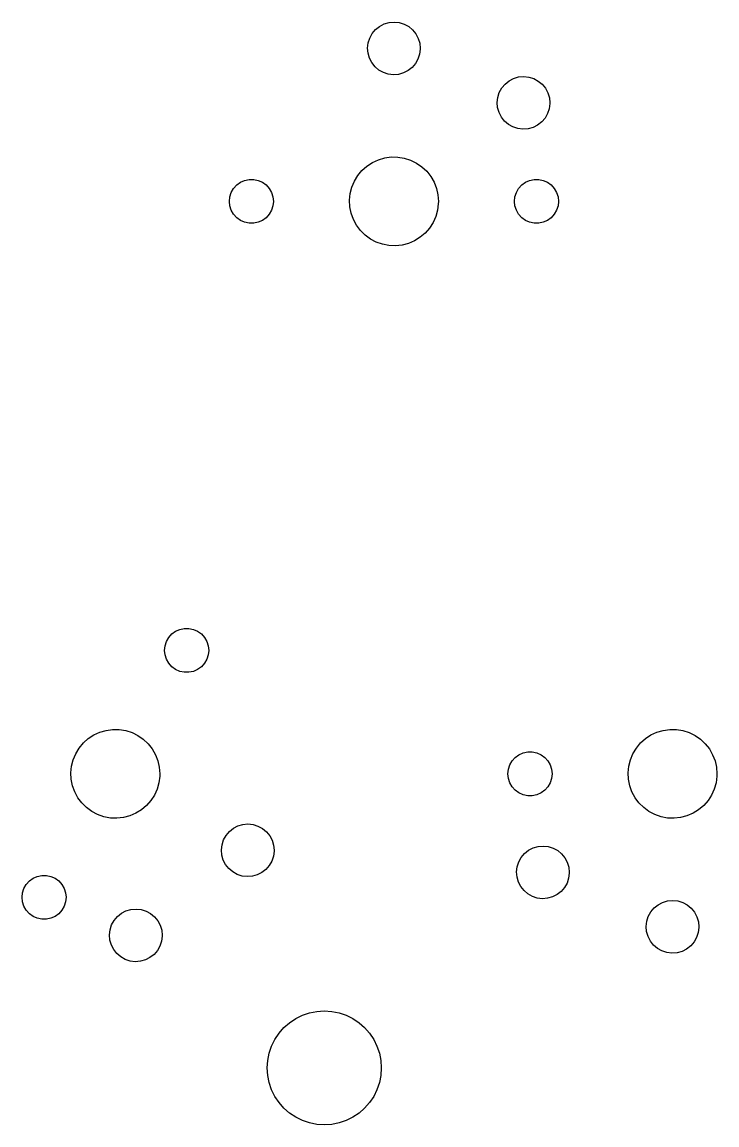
# Model space of a CAD drawing. Extents: x 195 to 313, y -163 to -63.
# Drawn here: x 195.15 to 221.96, y -162.63 to -120.08 of the extents above; entities that cross this region are included whole.
import ezdxf

# ---------------------------------------------------------------- set-up
doc = ezdxf.new("R2010")
doc.units = 0
doc.layers.add('BLACK', color=7, linetype='CONTINUOUS')

msp = doc.modelspace()

# ---------------------------------------------------------------- linework, layer by layer
at = {"layer": 'BLACK', "linetype": 'CONTINUOUS'}
for p, q in [((208.662, -120.526), (208.789, -120.374)), ((208.789, -120.374), (208.944, -120.25)), ((208.944, -120.25), (209.119, -120.158)), ((209.119, -120.158), (209.31, -120.102)), ((209.31, -120.102), (209.507, -120.084)), ((209.507, -120.084), (209.704, -120.105)), ((209.704, -120.105), (209.894, -120.163)), ((209.894, -120.163), (210.068, -120.258)), ((210.068, -120.258), (210.221, -120.384)), ((210.221, -120.384), (210.346, -120.538)), ((208.506, -120.889), (208.566, -120.7)), ((208.566, -120.7), (208.662, -120.526)), ((210.346, -120.538), (210.439, -120.713)), ((210.439, -120.713), (210.497, -120.903)), ((208.484, -121.086), (208.506, -120.889)), ((208.501, -121.283), (208.484, -121.086)), ((210.516, -121.128), (210.491, -121.325)), ((210.497, -120.903), (210.516, -121.1)), ((210.516, -121.1), (210.516, -121.128)), ((208.555, -121.474), (208.501, -121.283)), ((208.646, -121.65), (208.555, -121.474)), ((208.769, -121.806), (208.646, -121.65)), ((210.428, -121.513), (210.33, -121.686)), ((210.491, -121.325), (210.428, -121.513)), ((208.92, -121.934), (208.769, -121.806)), ((209.093, -122.031), (208.92, -121.934)), ((209.282, -122.092), (209.093, -122.031)), ((209.479, -122.116), (209.282, -122.092)), ((209.676, -122.101), (209.479, -122.116)), ((209.867, -122.047), (209.676, -122.101)), ((210.044, -121.958), (209.867, -122.047)), ((210.201, -121.836), (210.044, -121.958)), ((210.33, -121.686), (210.201, -121.836)), ((213.662, -122.626), (213.789, -122.474)), ((213.789, -122.474), (213.944, -122.35)), ((213.944, -122.35), (214.119, -122.258)), ((214.119, -122.258), (214.31, -122.202)), ((214.31, -122.202), (214.507, -122.184)), ((214.507, -122.184), (214.704, -122.205)), ((214.704, -122.205), (214.894, -122.263)), ((214.894, -122.263), (215.068, -122.358)), ((215.068, -122.358), (215.221, -122.484)), ((215.221, -122.484), (215.346, -122.638)), ((213.506, -122.989), (213.566, -122.8)), ((213.566, -122.8), (213.662, -122.626)), ((215.346, -122.638), (215.439, -122.813)), ((215.439, -122.813), (215.497, -123.003)), ((213.484, -123.186), (213.506, -122.989)), ((213.501, -123.383), (213.484, -123.186)), ((215.516, -123.228), (215.491, -123.425)), ((215.497, -123.003), (215.516, -123.2)), ((215.516, -123.2), (215.516, -123.228)), ((213.555, -123.574), (213.501, -123.383)), ((213.646, -123.75), (213.555, -123.574)), ((213.769, -123.906), (213.646, -123.75)), ((215.33, -123.786), (215.201, -123.936)), ((215.428, -123.613), (215.33, -123.786)), ((215.491, -123.425), (215.428, -123.613)), ((213.92, -124.034), (213.769, -123.906)), ((214.093, -124.131), (213.92, -124.034)), ((214.282, -124.192), (214.093, -124.131)), ((214.479, -124.216), (214.282, -124.192)), ((214.676, -124.201), (214.479, -124.216)), ((214.867, -124.147), (214.676, -124.201)), ((215.044, -124.058), (214.867, -124.147)), ((215.201, -123.936), (215.044, -124.058)), ((208.456, -125.64), (208.669, -125.5)), ((208.669, -125.5), (208.9, -125.394)), ((208.9, -125.394), (209.144, -125.323)), ((209.144, -125.323), (209.395, -125.289)), ((209.395, -125.289), (209.649, -125.292)), ((209.649, -125.292), (209.9, -125.333)), ((209.9, -125.333), (210.142, -125.41)), ((210.142, -125.41), (210.37, -125.523)), ((208.104, -126.004), (208.267, -125.809)), ((208.267, -125.809), (208.456, -125.64)), ((210.37, -125.523), (210.579, -125.668)), ((210.579, -125.668), (210.764, -125.842)), ((210.764, -125.842), (210.921, -126.041)), ((203.431, -126.368), (203.575, -126.263)), ((203.575, -126.263), (203.737, -126.191)), ((203.737, -126.191), (203.911, -126.154)), ((203.911, -126.154), (204.089, -126.154)), ((204.089, -126.154), (204.263, -126.191)), ((204.263, -126.191), (204.425, -126.263)), ((204.425, -126.263), (204.569, -126.368)), ((207.874, -126.456), (207.972, -126.222)), ((207.972, -126.222), (208.104, -126.004)), ((210.921, -126.041), (211.047, -126.262)), ((211.047, -126.262), (211.14, -126.499)), ((214.431, -126.368), (214.575, -126.263)), ((214.575, -126.263), (214.737, -126.191)), ((214.737, -126.191), (214.911, -126.154)), ((214.911, -126.154), (215.089, -126.154)), ((215.089, -126.154), (215.263, -126.191)), ((215.263, -126.191), (215.425, -126.263)), ((215.425, -126.263), (215.569, -126.368)), ((203.168, -126.823), (203.223, -126.654)), ((203.223, -126.654), (203.312, -126.5)), ((203.312, -126.5), (203.431, -126.368)), ((204.569, -126.368), (204.688, -126.5)), ((204.688, -126.5), (204.777, -126.654)), ((204.777, -126.654), (204.832, -126.823)), ((207.786, -126.955), (207.812, -126.702)), ((207.812, -126.702), (207.874, -126.456)), ((211.14, -126.499), (211.196, -126.747)), ((211.196, -126.747), (211.214, -127)), ((214.168, -126.823), (214.223, -126.654)), ((214.223, -126.654), (214.312, -126.5)), ((214.312, -126.5), (214.431, -126.368)), ((215.569, -126.368), (215.688, -126.5)), ((215.688, -126.5), (215.777, -126.654)), ((215.777, -126.654), (215.832, -126.823)), ((203.149, -127), (203.168, -126.823)), ((203.168, -127.177), (203.149, -127)), ((203.223, -127.346), (203.168, -127.177)), ((204.832, -127.177), (204.777, -127.346)), ((204.832, -126.823), (204.851, -127)), ((204.851, -127), (204.832, -127.177)), ((207.798, -127.209), (207.786, -126.955)), ((211.212, -127.09), (211.18, -127.342)), ((211.214, -127), (211.212, -127.09)), ((214.149, -127), (214.168, -126.823)), ((214.168, -127.177), (214.149, -127)), ((214.223, -127.346), (214.168, -127.177)), ((215.832, -127.177), (215.777, -127.346)), ((215.832, -126.823), (215.851, -127)), ((215.851, -127), (215.832, -127.177)), ((203.312, -127.5), (203.223, -127.346)), ((203.431, -127.632), (203.312, -127.5)), ((204.688, -127.5), (204.569, -127.632)), ((204.777, -127.346), (204.688, -127.5)), ((207.848, -127.458), (207.798, -127.209)), ((207.934, -127.697), (207.848, -127.458)), ((211.111, -127.586), (211.007, -127.818)), ((211.18, -127.342), (211.111, -127.586)), ((214.312, -127.5), (214.223, -127.346)), ((214.431, -127.632), (214.312, -127.5)), ((215.688, -127.5), (215.569, -127.632)), ((215.777, -127.346), (215.688, -127.5)), ((203.575, -127.737), (203.431, -127.632)), ((203.737, -127.809), (203.575, -127.737)), ((203.911, -127.846), (203.737, -127.809)), ((204.089, -127.846), (203.911, -127.846)), ((204.263, -127.809), (204.089, -127.846)), ((204.425, -127.737), (204.263, -127.809)), ((204.569, -127.632), (204.425, -127.737)), ((208.054, -127.921), (207.934, -127.697)), ((208.206, -128.125), (208.054, -127.921)), ((210.869, -128.032), (210.702, -128.223)), ((211.007, -127.818), (210.869, -128.032)), ((214.575, -127.737), (214.431, -127.632)), ((214.737, -127.809), (214.575, -127.737)), ((214.911, -127.846), (214.737, -127.809)), ((215.089, -127.846), (214.911, -127.846)), ((215.263, -127.809), (215.089, -127.846)), ((215.425, -127.737), (215.263, -127.809)), ((215.569, -127.632), (215.425, -127.737)), ((208.387, -128.304), (208.206, -128.125)), ((208.591, -128.454), (208.387, -128.304)), ((208.816, -128.572), (208.591, -128.454)), ((210.508, -128.387), (210.292, -128.521)), ((210.702, -128.223), (210.508, -128.387)), ((209.056, -128.656), (208.816, -128.572)), ((209.306, -128.703), (209.056, -128.656)), ((209.56, -128.713), (209.306, -128.703)), ((209.812, -128.686), (209.56, -128.713)), ((210.058, -128.621), (209.812, -128.686)), ((210.292, -128.521), (210.058, -128.621)), ((200.812, -143.821), (200.931, -143.689)), ((200.931, -143.689), (201.075, -143.584)), ((201.075, -143.584), (201.237, -143.512)), ((201.237, -143.512), (201.411, -143.475)), ((201.411, -143.475), (201.589, -143.475)), ((201.589, -143.475), (201.763, -143.512)), ((201.763, -143.512), (201.925, -143.584)), ((201.925, -143.584), (202.069, -143.689)), ((202.069, -143.689), (202.188, -143.821)), ((200.649, -144.321), (200.668, -144.144)), ((200.668, -144.144), (200.723, -143.975)), ((200.723, -143.975), (200.812, -143.821)), ((202.188, -143.821), (202.277, -143.975)), ((202.277, -143.975), (202.332, -144.144)), ((202.332, -144.144), (202.351, -144.321)), ((200.668, -144.498), (200.649, -144.321)), ((200.723, -144.667), (200.668, -144.498)), ((202.332, -144.498), (202.277, -144.667)), ((202.351, -144.321), (202.332, -144.498)), ((200.812, -144.821), (200.723, -144.667)), ((200.931, -144.953), (200.812, -144.821)), ((201.075, -145.058), (200.931, -144.953)), ((201.237, -145.13), (201.075, -145.058)), ((201.925, -145.058), (201.763, -145.13)), ((202.069, -144.953), (201.925, -145.058)), ((202.188, -144.821), (202.069, -144.953)), ((202.277, -144.667), (202.188, -144.821)), ((201.411, -145.167), (201.237, -145.13)), ((201.589, -145.167), (201.411, -145.167)), ((201.763, -145.13), (201.589, -145.167)), ((197.706, -147.724), (197.919, -147.585)), ((197.919, -147.585), (198.15, -147.478)), ((198.15, -147.478), (198.394, -147.407)), ((198.394, -147.407), (198.645, -147.373)), ((198.645, -147.373), (198.899, -147.376)), ((198.899, -147.376), (199.15, -147.417)), ((199.15, -147.417), (199.392, -147.494)), ((199.392, -147.494), (199.62, -147.607)), ((199.62, -147.607), (199.829, -147.752)), ((219.206, -147.724), (219.419, -147.585)), ((219.419, -147.585), (219.65, -147.478)), ((219.65, -147.478), (219.894, -147.407)), ((219.894, -147.407), (220.145, -147.373)), ((220.145, -147.373), (220.399, -147.376)), ((220.399, -147.376), (220.65, -147.417)), ((220.65, -147.417), (220.892, -147.494)), ((220.892, -147.494), (221.12, -147.607)), ((221.12, -147.607), (221.329, -147.752)), ((197.354, -148.088), (197.517, -147.893)), ((197.517, -147.893), (197.706, -147.724)), ((199.829, -147.752), (200.014, -147.926)), ((200.014, -147.926), (200.171, -148.125)), ((218.854, -148.088), (219.017, -147.893)), ((219.017, -147.893), (219.206, -147.724)), ((221.329, -147.752), (221.514, -147.926)), ((221.514, -147.926), (221.671, -148.125)), ((197.124, -148.54), (197.222, -148.306)), ((197.222, -148.306), (197.354, -148.088)), ((200.171, -148.125), (200.297, -148.346)), ((200.297, -148.346), (200.39, -148.583)), ((214.062, -148.584), (214.181, -148.452)), ((214.181, -148.452), (214.325, -148.347)), ((214.325, -148.347), (214.487, -148.275)), ((214.487, -148.275), (214.661, -148.238)), ((214.661, -148.238), (214.839, -148.238)), ((214.839, -148.238), (215.013, -148.275)), ((215.013, -148.275), (215.175, -148.347)), ((215.175, -148.347), (215.319, -148.452)), ((215.319, -148.452), (215.438, -148.584)), ((218.624, -148.54), (218.722, -148.306)), ((218.722, -148.306), (218.854, -148.088)), ((221.671, -148.125), (221.797, -148.346)), ((221.797, -148.346), (221.89, -148.583)), ((197.036, -149.039), (197.062, -148.786)), ((197.062, -148.786), (197.124, -148.54)), ((200.39, -148.583), (200.446, -148.831)), ((200.446, -148.831), (200.464, -149.084)), ((213.918, -148.907), (213.973, -148.738)), ((213.973, -148.738), (214.062, -148.584)), ((215.438, -148.584), (215.527, -148.738)), ((215.527, -148.738), (215.582, -148.907)), ((218.536, -149.039), (218.562, -148.786)), ((218.562, -148.786), (218.624, -148.54)), ((221.89, -148.583), (221.946, -148.831)), ((221.946, -148.831), (221.964, -149.084)), ((197.048, -149.293), (197.036, -149.039)), ((197.098, -149.542), (197.048, -149.293)), ((200.462, -149.174), (200.43, -149.426)), ((200.464, -149.084), (200.462, -149.174)), ((213.899, -149.084), (213.918, -148.907)), ((213.918, -149.261), (213.899, -149.084)), ((213.973, -149.43), (213.918, -149.261)), ((215.582, -149.261), (215.527, -149.43)), ((215.582, -148.907), (215.601, -149.084)), ((215.601, -149.084), (215.582, -149.261)), ((218.548, -149.293), (218.536, -149.039)), ((218.598, -149.542), (218.548, -149.293)), ((221.962, -149.174), (221.93, -149.426)), ((221.964, -149.084), (221.962, -149.174)), ((197.184, -149.781), (197.098, -149.542)), ((200.361, -149.67), (200.257, -149.902)), ((200.43, -149.426), (200.361, -149.67)), ((214.062, -149.584), (213.973, -149.43)), ((214.181, -149.716), (214.062, -149.584)), ((214.325, -149.821), (214.181, -149.716)), ((215.319, -149.716), (215.175, -149.821)), ((215.438, -149.584), (215.319, -149.716)), ((215.527, -149.43), (215.438, -149.584)), ((218.684, -149.781), (218.598, -149.542)), ((221.861, -149.67), (221.757, -149.902)), ((221.93, -149.426), (221.861, -149.67)), ((197.304, -150.005), (197.184, -149.781)), ((197.456, -150.209), (197.304, -150.005)), ((200.119, -150.116), (199.952, -150.307)), ((200.257, -149.902), (200.119, -150.116)), ((214.487, -149.893), (214.325, -149.821)), ((214.661, -149.93), (214.487, -149.893)), ((214.839, -149.93), (214.661, -149.93)), ((215.013, -149.893), (214.839, -149.93)), ((215.175, -149.821), (215.013, -149.893)), ((218.804, -150.005), (218.684, -149.781)), ((218.956, -150.209), (218.804, -150.005)), ((221.619, -150.116), (221.452, -150.307)), ((221.757, -149.902), (221.619, -150.116)), ((197.637, -150.388), (197.456, -150.209)), ((197.841, -150.538), (197.637, -150.388)), ((198.066, -150.656), (197.841, -150.538)), ((199.542, -150.605), (199.308, -150.705)), ((199.758, -150.471), (199.542, -150.605)), ((199.952, -150.307), (199.758, -150.471)), ((219.137, -150.388), (218.956, -150.209)), ((219.341, -150.538), (219.137, -150.388)), ((219.566, -150.656), (219.341, -150.538)), ((221.042, -150.605), (220.808, -150.705)), ((221.258, -150.471), (221.042, -150.605)), ((221.452, -150.307), (221.258, -150.471)), ((198.306, -150.74), (198.066, -150.656)), ((198.556, -150.788), (198.306, -150.74)), ((198.81, -150.798), (198.556, -150.788)), ((199.062, -150.77), (198.81, -150.798)), ((199.308, -150.705), (199.062, -150.77)), ((203.669, -151.036), (203.867, -151.018)), ((203.867, -151.018), (204.064, -151.039)), ((219.806, -150.74), (219.566, -150.656)), ((220.056, -150.788), (219.806, -150.74)), ((220.31, -150.798), (220.056, -150.788)), ((220.562, -150.77), (220.31, -150.798)), ((220.808, -150.705), (220.562, -150.77)), ((203.021, -151.46), (203.149, -151.308)), ((203.149, -151.308), (203.303, -151.184)), ((203.303, -151.184), (203.479, -151.092)), ((203.479, -151.092), (203.669, -151.036)), ((204.064, -151.039), (204.253, -151.097)), ((204.253, -151.097), (204.428, -151.192)), ((204.428, -151.192), (204.58, -151.318)), ((204.58, -151.318), (204.706, -151.472)), ((202.844, -152.02), (202.866, -151.823)), ((202.866, -151.823), (202.926, -151.634)), ((202.926, -151.634), (203.021, -151.46)), ((204.706, -151.472), (204.799, -151.647)), ((204.799, -151.647), (204.856, -151.837)), ((204.856, -151.837), (204.876, -152.034)), ((215.06, -151.886), (215.257, -151.868)), ((215.257, -151.868), (215.454, -151.889)), ((202.86, -152.218), (202.844, -152.02)), ((202.915, -152.408), (202.86, -152.218)), ((204.85, -152.259), (204.788, -152.447)), ((204.875, -152.062), (204.85, -152.259)), ((204.876, -152.034), (204.875, -152.062)), ((214.412, -152.31), (214.539, -152.158)), ((214.539, -152.158), (214.694, -152.034)), ((214.694, -152.034), (214.869, -151.942)), ((214.869, -151.942), (215.06, -151.886)), ((215.454, -151.889), (215.644, -151.947)), ((215.644, -151.947), (215.818, -152.042)), ((215.818, -152.042), (215.971, -152.168)), ((215.971, -152.168), (216.096, -152.322)), ((203.006, -152.584), (202.915, -152.408)), ((203.129, -152.74), (203.006, -152.584)), ((204.69, -152.62), (204.56, -152.77)), ((204.788, -152.447), (204.69, -152.62)), ((214.234, -152.87), (214.256, -152.673)), ((214.256, -152.673), (214.316, -152.484)), ((214.316, -152.484), (214.412, -152.31)), ((216.096, -152.322), (216.189, -152.497)), ((216.189, -152.497), (216.247, -152.687)), ((216.247, -152.687), (216.266, -152.884)), ((195.431, -153.215), (195.575, -153.11)), ((195.575, -153.11), (195.737, -153.038)), ((195.737, -153.038), (195.911, -153.001)), ((195.911, -153.001), (196.089, -153.001)), ((196.089, -153.001), (196.263, -153.038)), ((196.263, -153.038), (196.425, -153.11)), ((196.425, -153.11), (196.569, -153.215)), ((203.28, -152.868), (203.129, -152.74)), ((203.453, -152.965), (203.28, -152.868)), ((203.641, -153.026), (203.453, -152.965)), ((203.838, -153.05), (203.641, -153.026)), ((204.036, -153.035), (203.838, -153.05)), ((204.227, -152.981), (204.036, -153.035)), ((204.404, -152.892), (204.227, -152.981)), ((204.56, -152.77), (204.404, -152.892)), ((214.251, -153.068), (214.234, -152.87)), ((214.305, -153.258), (214.251, -153.068)), ((216.241, -153.109), (216.178, -153.297)), ((216.266, -152.912), (216.241, -153.109)), ((216.266, -152.884), (216.266, -152.912)), ((195.168, -153.67), (195.223, -153.501)), ((195.223, -153.501), (195.312, -153.347)), ((195.312, -153.347), (195.431, -153.215)), ((196.569, -153.215), (196.688, -153.347)), ((196.688, -153.347), (196.777, -153.501)), ((196.777, -153.501), (196.832, -153.67)), ((214.396, -153.434), (214.305, -153.258)), ((214.519, -153.59), (214.396, -153.434)), ((216.08, -153.47), (215.951, -153.62)), ((216.178, -153.297), (216.08, -153.47)), ((195.149, -153.847), (195.168, -153.67)), ((195.168, -154.024), (195.149, -153.847)), ((196.832, -153.67), (196.851, -153.847)), ((196.851, -153.847), (196.832, -154.024)), ((214.67, -153.718), (214.519, -153.59)), ((214.843, -153.815), (214.67, -153.718)), ((215.032, -153.876), (214.843, -153.815)), ((215.229, -153.9), (215.032, -153.876)), ((215.426, -153.885), (215.229, -153.9)), ((215.617, -153.831), (215.426, -153.885)), ((215.794, -153.742), (215.617, -153.831)), ((215.951, -153.62), (215.794, -153.742)), ((219.869, -154.042), (220.06, -153.986)), ((220.06, -153.986), (220.257, -153.968)), ((220.257, -153.968), (220.454, -153.989)), ((220.454, -153.989), (220.644, -154.047)), ((195.223, -154.193), (195.168, -154.024)), ((195.312, -154.347), (195.223, -154.193)), ((195.431, -154.48), (195.312, -154.347)), ((196.688, -154.347), (196.569, -154.48)), ((196.777, -154.193), (196.688, -154.347)), ((196.832, -154.024), (196.777, -154.193)), ((198.985, -154.464), (199.16, -154.372)), ((199.16, -154.372), (199.351, -154.316)), ((199.351, -154.316), (199.548, -154.298)), ((199.548, -154.298), (199.745, -154.319)), ((199.745, -154.319), (199.935, -154.378)), ((199.935, -154.378), (200.109, -154.472)), ((219.316, -154.584), (219.412, -154.41)), ((219.412, -154.41), (219.539, -154.258)), ((219.539, -154.258), (219.694, -154.134)), ((219.694, -154.134), (219.869, -154.042)), ((220.644, -154.047), (220.818, -154.142)), ((220.818, -154.142), (220.971, -154.268)), ((220.971, -154.268), (221.096, -154.422)), ((221.096, -154.422), (221.189, -154.597)), ((195.575, -154.584), (195.431, -154.48)), ((195.737, -154.656), (195.575, -154.584)), ((195.911, -154.693), (195.737, -154.656)), ((196.089, -154.693), (195.911, -154.693)), ((196.263, -154.656), (196.089, -154.693)), ((196.425, -154.584), (196.263, -154.656)), ((196.569, -154.48), (196.425, -154.584)), ((198.607, -154.914), (198.703, -154.74)), ((198.703, -154.74), (198.83, -154.588)), ((198.83, -154.588), (198.985, -154.464)), ((200.109, -154.472), (200.262, -154.598)), ((200.262, -154.598), (200.387, -154.752)), ((200.387, -154.752), (200.48, -154.927)), ((219.234, -154.97), (219.256, -154.773)), ((219.256, -154.773), (219.316, -154.584)), ((221.189, -154.597), (221.247, -154.787)), ((221.247, -154.787), (221.266, -154.984)), ((198.525, -155.3), (198.547, -155.103)), ((198.547, -155.103), (198.607, -154.914)), ((200.48, -154.927), (200.538, -155.117)), ((200.538, -155.117), (200.557, -155.314)), ((219.251, -155.168), (219.234, -154.97)), ((219.305, -155.358), (219.251, -155.168)), ((221.241, -155.209), (221.178, -155.397)), ((221.266, -155.012), (221.241, -155.209)), ((221.266, -154.984), (221.266, -155.012)), ((198.542, -155.498), (198.525, -155.3)), ((198.596, -155.688), (198.542, -155.498)), ((198.687, -155.865), (198.596, -155.688)), ((200.532, -155.539), (200.469, -155.727)), ((200.557, -155.343), (200.532, -155.539)), ((200.557, -155.314), (200.557, -155.343)), ((219.396, -155.534), (219.305, -155.358)), ((219.519, -155.69), (219.396, -155.534)), ((219.67, -155.818), (219.519, -155.69)), ((221.08, -155.57), (220.951, -155.72)), ((221.178, -155.397), (221.08, -155.57)), ((198.81, -156.02), (198.687, -155.865)), ((198.961, -156.149), (198.81, -156.02)), ((200.242, -156.05), (200.085, -156.172)), ((200.371, -155.9), (200.242, -156.05)), ((200.469, -155.727), (200.371, -155.9)), ((219.843, -155.915), (219.67, -155.818)), ((220.032, -155.976), (219.843, -155.915)), ((220.229, -156), (220.032, -155.976)), ((220.426, -155.985), (220.229, -156)), ((220.617, -155.931), (220.426, -155.985)), ((220.794, -155.842), (220.617, -155.931)), ((220.951, -155.72), (220.794, -155.842)), ((199.134, -156.245), (198.961, -156.149)), ((199.323, -156.307), (199.134, -156.245)), ((199.52, -156.33), (199.323, -156.307)), ((199.717, -156.315), (199.52, -156.33)), ((199.908, -156.261), (199.717, -156.315)), ((200.085, -156.172), (199.908, -156.261)), ((206.243, -158.303), (206.525, -158.247)), ((206.525, -158.247), (206.812, -158.228)), ((206.812, -158.228), (207.1, -158.247)), ((207.1, -158.247), (207.382, -158.303)), ((205.257, -158.872), (205.473, -158.683)), ((205.473, -158.683), (205.712, -158.523)), ((205.712, -158.523), (205.971, -158.395)), ((205.971, -158.395), (206.243, -158.303)), ((207.382, -158.303), (207.654, -158.395)), ((207.654, -158.395), (207.912, -158.523)), ((207.912, -158.523), (208.152, -158.683)), ((208.152, -158.683), (208.368, -158.872)), ((204.907, -159.328), (205.067, -159.089)), ((205.067, -159.089), (205.257, -158.872)), ((208.368, -158.872), (208.558, -159.089)), ((208.558, -159.089), (208.718, -159.328)), ((204.78, -159.586), (204.907, -159.328)), ((208.718, -159.328), (208.845, -159.586)), ((204.631, -160.141), (204.687, -159.859)), ((204.687, -159.859), (204.78, -159.586)), ((208.845, -159.586), (208.938, -159.859)), ((208.938, -159.859), (208.994, -160.141)), ((204.612, -160.428), (204.631, -160.141)), ((208.994, -160.141), (209.012, -160.428)), ((204.631, -160.715), (204.612, -160.428)), ((204.687, -160.997), (204.631, -160.715)), ((208.994, -160.715), (208.938, -160.997)), ((209.012, -160.428), (208.994, -160.715)), ((204.78, -161.27), (204.687, -160.997)), ((208.938, -160.997), (208.845, -161.27)), ((204.907, -161.528), (204.78, -161.27)), ((205.067, -161.767), (204.907, -161.528)), ((208.718, -161.528), (208.558, -161.767)), ((208.845, -161.27), (208.718, -161.528)), ((205.257, -161.984), (205.067, -161.767)), ((205.473, -162.173), (205.257, -161.984)), ((208.368, -161.984), (208.152, -162.173)), ((208.558, -161.767), (208.368, -161.984)), ((205.712, -162.333), (205.473, -162.173)), ((205.971, -162.46), (205.712, -162.333)), ((206.243, -162.553), (205.971, -162.46)), ((207.654, -162.46), (207.382, -162.553)), ((207.912, -162.333), (207.654, -162.46)), ((208.152, -162.173), (207.912, -162.333)), ((206.525, -162.609), (206.243, -162.553)), ((206.812, -162.628), (206.525, -162.609)), ((207.1, -162.609), (206.812, -162.628)), ((207.382, -162.553), (207.1, -162.609))]:
    msp.add_line(p, q, dxfattribs=at)

doc.saveas('drawing.dxf')
